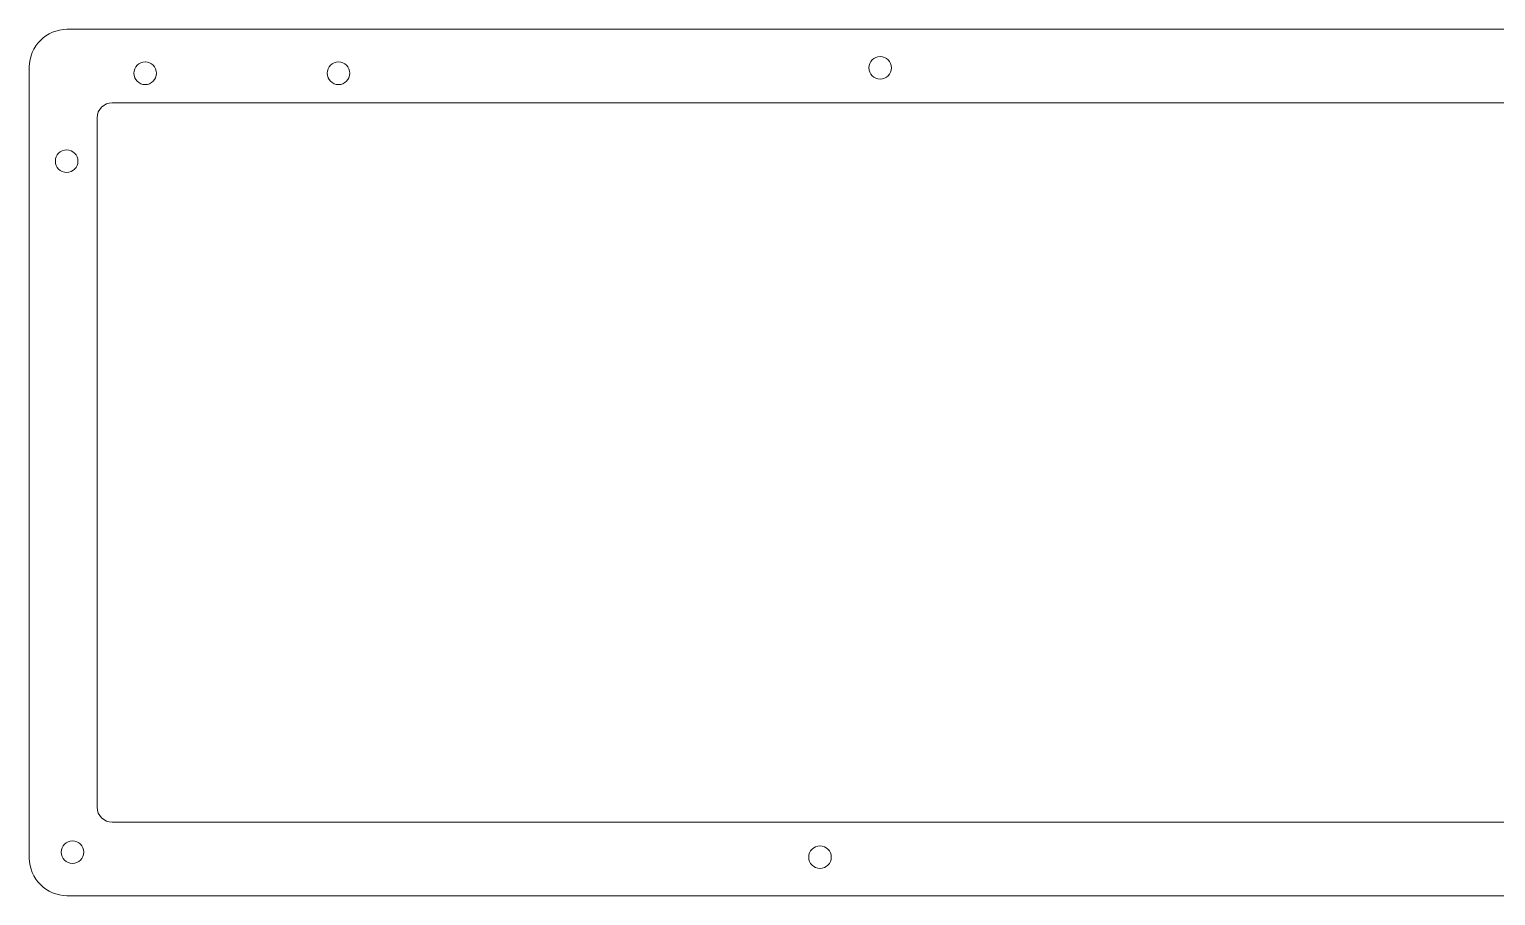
# Model space of a CAD drawing. Header units: millimetres. Extents: x -961 to -101, y 26 to 952.
# Drawn here: x -491 to -296.4, y 162.6 to 277.6 of the extents above; entities that cross this region are included whole.
import ezdxf

# ---------------------------------------------------------------- set-up
doc = ezdxf.new("R2010")
doc.units = ezdxf.units.MM
doc.header["$MEASUREMENT"] = 0
doc.layers.add('Layer 1', color=7, linetype='Continuous')

msp = doc.modelspace()

# ---------------------------------------------------------------- linework, layer by layer
at = {"layer": 'Layer 1', "color": 250, "lineweight": 9}
for centre in [(-475.6345, 271.7738), (-449.9655, 271.7738), (-378.0533, 272.5082), (-486.0468, 260.1082), (-485.259, 168.3909), (-386.0466, 167.7083)]:
    msp.add_ellipse(centre, major_axis=(0, 1.5001), ratio=1, dxfattribs=at)
for points in [[(-486, 277.6083), (-486, 277.6083), (-191, 277.6083), (-191, 277.6083), (-191, 277.6083), (-188.25, 277.6083), (-186, 275.3583), (-186, 272.6083), (-186, 272.6083), (-186, 272.6083), (-186, 167.6084), (-186, 167.6084), (-186, 167.6084), (-186, 164.8584), (-188.25, 162.6084), (-191, 162.6084), (-191, 162.6084), (-191, 162.6084), (-486, 162.6084), (-486, 162.6084), (-486, 162.6084), (-488.75, 162.6084), (-491, 164.8584), (-491, 167.6084), (-491, 167.6084), (-491, 167.6084), (-491, 272.6083), (-491, 272.6083), (-491, 272.6083), (-491, 275.3583), (-488.75, 277.6083), (-486, 277.6083)], [(-480, 267.8584), (-480, 267.8584), (-197, 267.8584), (-197, 267.8584), (-197, 267.8584), (-195.9, 267.8584), (-195, 266.9584), (-195, 265.8584), (-195, 265.8584), (-195, 265.8584), (-195, 174.3583), (-195, 174.3583), (-195, 174.3583), (-195, 173.2583), (-195.9, 172.3583), (-197, 172.3583), (-197, 172.3583), (-197, 172.3583), (-480, 172.3583), (-480, 172.3583), (-480, 172.3583), (-481.1, 172.3583), (-482, 173.2583), (-482, 174.3583), (-482, 174.3583), (-482, 174.3583), (-482, 265.8584), (-482, 265.8584), (-482, 265.8584), (-482, 266.9584), (-481.1, 267.8584), (-480, 267.8584)]]:
    msp.add_open_spline(points, degree=3, knots=[0, 0, 0, 0, 0.11111111, 0.11111111, 0.11111111, 0.11111111, 0.22222222, 0.22222222, 0.22222222, 0.22222222, 0.33333333, 0.33333333, 0.33333333, 0.33333333, 0.44444444, 0.44444444, 0.44444444, 0.44444444, 0.55555556, 0.55555556, 0.55555556, 0.55555556, 0.66666667, 0.66666667, 0.66666667, 0.66666667, 0.77777778, 0.77777778, 0.77777778, 0.77777778, 1, 1, 1, 1], dxfattribs=at)

doc.saveas('drawing.dxf')
